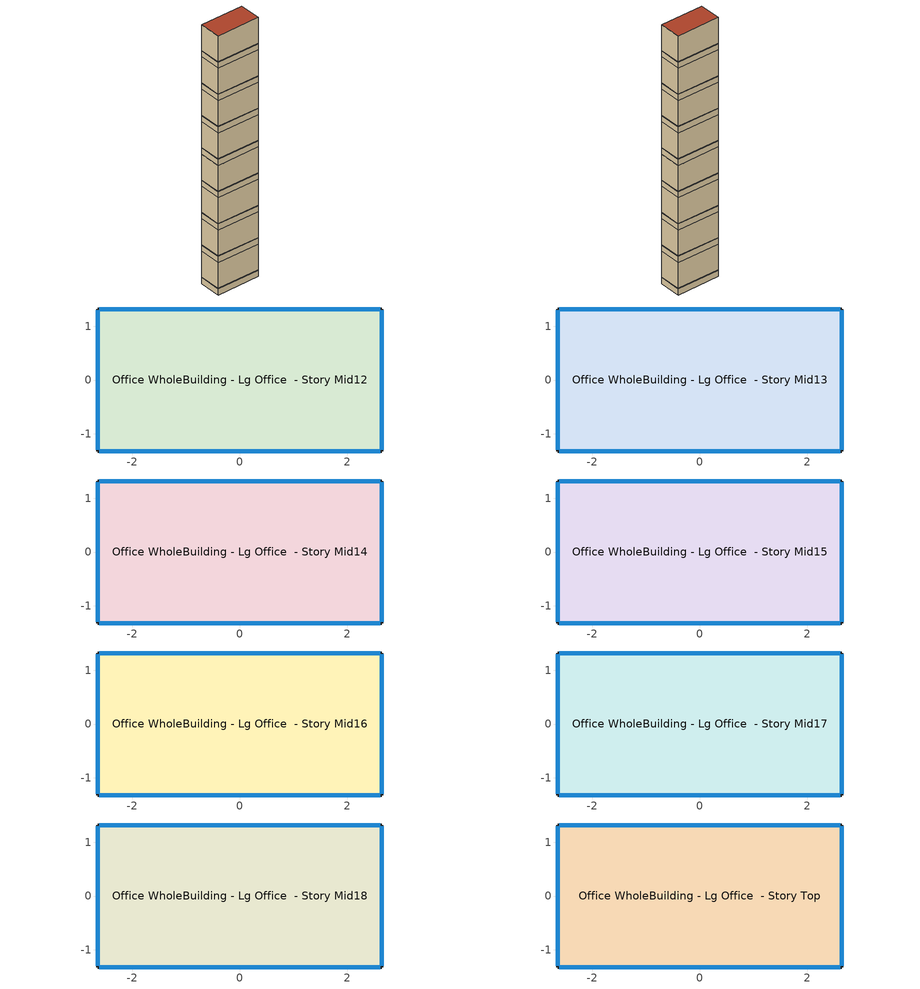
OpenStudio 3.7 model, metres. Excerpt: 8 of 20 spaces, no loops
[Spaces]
Office WholeBuilding - Lg Office  - Story Mid12
 floor adiabatic (Typical Interior Floor): -2.64,-1.32 -2.64,1.32 2.64,1.32 2.64,-1.32 z47.55
 wall outside: -2.64,1.32 -2.64,-1.32 2.64,-1.32 2.64,1.32 -2.64,1.32 z47.55:51.51
 window: -2.64,1.29 -2.64,-1.29 / 2.61,1.32 -2.61,1.32 / -2.61,-1.32 2.61,-1.32 / 2.64,-1.29 2.64,1.29 z48.31:48.35
 ceiling adiabatic (Typical Interior Ceiling): 2.64,-1.32 2.64,1.32 -2.64,1.32 -2.64,-1.32 z51.51
Office WholeBuilding - Lg Office  - Story Mid13
 floor adiabatic (Typical Interior Floor): -2.64,-1.32 -2.64,1.32 2.64,1.32 2.64,-1.32 z51.51
 wall outside: -2.64,1.32 -2.64,-1.32 2.64,-1.32 2.64,1.32 -2.64,1.32 z51.51:55.47
 window: 2.61,1.32 -2.61,1.32 / -2.64,1.29 -2.64,-1.29 / -2.61,-1.32 2.61,-1.32 / 2.64,-1.29 2.64,1.29 z52.27:52.31
 ceiling adiabatic (Typical Interior Ceiling): 2.64,-1.32 2.64,1.32 -2.64,1.32 -2.64,-1.32 z55.47
Office WholeBuilding - Lg Office  - Story Mid14
 floor adiabatic (Typical Interior Floor): -2.64,-1.32 -2.64,1.32 2.64,1.32 2.64,-1.32 z55.47
 wall outside: -2.64,1.32 -2.64,-1.32 2.64,-1.32 2.64,1.32 -2.64,1.32 z55.47:59.44
 window: -2.64,1.29 -2.64,-1.29 / 2.61,1.32 -2.61,1.32 / -2.61,-1.32 2.61,-1.32 / 2.64,-1.29 2.64,1.29 z56.24:56.28
 ceiling adiabatic (Typical Interior Ceiling): 2.64,-1.32 2.64,1.32 -2.64,1.32 -2.64,-1.32 z59.44
Office WholeBuilding - Lg Office  - Story Mid15
 floor adiabatic (Typical Interior Floor): -2.64,-1.32 -2.64,1.32 2.64,1.32 2.64,-1.32 z59.44
 wall outside: -2.64,1.32 -2.64,-1.32 2.64,-1.32 2.64,1.32 -2.64,1.32 z59.44:63.4
 window: -2.64,1.29 -2.64,-1.29 / 2.61,1.32 -2.61,1.32 / -2.61,-1.32 2.61,-1.32 / 2.64,-1.29 2.64,1.29 z60.2:60.24
 ceiling adiabatic (Typical Interior Ceiling): 2.64,-1.32 2.64,1.32 -2.64,1.32 -2.64,-1.32 z63.4
Office WholeBuilding - Lg Office  - Story Mid16
 floor adiabatic (Typical Interior Floor): -2.64,-1.32 -2.64,1.32 2.64,1.32 2.64,-1.32 z63.4
 wall outside: -2.64,1.32 -2.64,-1.32 2.64,-1.32 2.64,1.32 -2.64,1.32 z63.4:67.36
 window: -2.64,1.29 -2.64,-1.29 / 2.61,1.32 -2.61,1.32 / -2.61,-1.32 2.61,-1.32 / 2.64,-1.29 2.64,1.29 z64.16:64.2
 ceiling adiabatic (Typical Interior Ceiling): 2.64,-1.32 2.64,1.32 -2.64,1.32 -2.64,-1.32 z67.36
Office WholeBuilding - Lg Office  - Story Mid17
 floor adiabatic (Typical Interior Floor): -2.64,-1.32 -2.64,1.32 2.64,1.32 2.64,-1.32 z67.36
 wall outside: -2.64,1.32 -2.64,-1.32 2.64,-1.32 2.64,1.32 -2.64,1.32 z67.36:71.32
 window: -2.64,1.29 -2.64,-1.29 / 2.61,1.32 -2.61,1.32 / -2.61,-1.32 2.61,-1.32 / 2.64,-1.29 2.64,1.29 z68.12:68.16
 ceiling adiabatic (Typical Interior Ceiling): 2.64,-1.32 2.64,1.32 -2.64,1.32 -2.64,-1.32 z71.32
Office WholeBuilding - Lg Office  - Story Mid18
 floor adiabatic (Typical Interior Floor): -2.64,-1.32 -2.64,1.32 2.64,1.32 2.64,-1.32 z71.32
 wall outside: -2.64,1.32 -2.64,-1.32 2.64,-1.32 2.64,1.32 -2.64,1.32 z71.32:75.29
 window: -2.64,1.29 -2.64,-1.29 / 2.61,1.32 -2.61,1.32 / -2.61,-1.32 2.61,-1.32 / 2.64,-1.29 2.64,1.29 z72.09:72.13
 ceiling adiabatic (Typical Interior Ceiling): 2.64,-1.32 2.64,1.32 -2.64,1.32 -2.64,-1.32 z75.29
Office WholeBuilding - Lg Office  - Story Top
 floor adiabatic (Typical Interior Floor): -2.64,-1.32 -2.64,1.32 2.64,1.32 2.64,-1.32 z75.29
 wall outside: -2.64,1.32 -2.64,-1.32 2.64,-1.32 2.64,1.32 -2.64,1.32 z75.29:79.25
 window: -2.64,1.29 -2.64,-1.29 / 2.61,1.32 -2.61,1.32 / -2.61,-1.32 2.61,-1.32 / 2.64,-1.29 2.64,1.29 z76.05:76.09
 roof outside: 2.64,-1.32 2.64,1.32 -2.64,1.32 -2.64,-1.32 z79.25
[Site]
Oconee Co Rgnl_SC_USA: Latitude {deg}=34.67; Longitude {deg}=-82.89; Time Zone {hr}=-5; Elevation {m}=272; Terrain=City
[Site:WaterMainsTemperature]
Calculation Method=Correlation; Annual Average Outdoor Air Temperature {C}=16.3792; Maximum Difference In Monthly Average Outdoor Air Temperatures {deltaC}=21.23
[SizingPeriod:DesignDay] Barometric Pressure {Pa}=98100; Rain Indicator=No; Snow Indicator=No; Day of Month=21; Daylight Saving Time Indicator=No; Dry-Bulb Temperature Range Modifier Type=DefaultMultipliers
Name | Maximum Dry-Bulb Temperature {C} | Daily Dry-Bulb Temperature Range {deltaC} | Wind Speed {m/s} | Wind Direction {deg} | Month | Day Type | Humidity Condition Type | Wetbulb or DewPoint at Maximum Dry-Bulb {C} | Solar Model Indicator | ASHRAE Clear Sky Optical Depth for Beam Irradiance | ASHRAE Clear Sky Optical Depth for Diffuse Irradiance | Sky Clearness
Oconee Co Rgnl Ann Clg .4% Condns DB=>MWB 1 | 34.1 | 9.9 | 2.8 | 260 | 7 | SummerDesignDay | Wetbulb | 22.8 | ASHRAETau | 0.456 | 2.141
Oconee Co Rgnl Ann Clg .4% Condns WB=>MDB 1 | 31.3 | 9.9 | 2.8 | 260 | 7 | SummerDesignDay | Wetbulb | 25.2 | ASHRAETau | 0.456 | 2.141
Oconee Co Rgnl Ann Clg 1% Condns DB=>MWB 1 | 33 | 9.9 | 2.8 | 260 | 7 | SummerDesignDay | Wetbulb | 22.9 | ASHRAETau | 0.456 | 2.141
Oconee Co Rgnl Ann Clg 2% Condns DP=>MDB 1 | 26.5 | 9.9 | 2.8 | 260 | 7 | SummerDesignDay | Dewpoint | 22.5 | ASHRAETau | 0.456 | 2.141
Oconee Co Rgnl Ann Htg 99% Condns DB 1 | -2.4 | 0 | 2.5 | 270 | 1 | WinterDesignDay | Wetbulb | -2.4 | ASHRAEClearSky |  |  | 0
Oconee Co Rgnl Ann Htg 99.6% Condns DB 1 | -3.9 | 0 | 2.5 | 270 | 1 | WinterDesignDay | Wetbulb | -3.9 | ASHRAEClearSky |  |  | 0
Oconee Co Rgnl Ann Htg Wind 99% Condns WS=>MCDB 1 | 7.7 | 0 | 8.7 | 270 | 1 | WinterDesignDay | Wetbulb | 7.7 | ASHRAEClearSky |  |  | 0
Oconee Co Rgnl April .4% Condns DB=>MCWB 1 | 31.2 | 11.5 | 2.8 | 260 | 4 | SummerDesignDay | Wetbulb | 18.9 | ASHRAETau | 0.381 | 2.326
Oconee Co Rgnl April .4% Condns WB=>MCDB 1 | 28.5 | 11.5 | 2.8 | 260 | 4 | SummerDesignDay | Wetbulb | 20.6 | ASHRAETau | 0.381 | 2.326
Oconee Co Rgnl August .4% Condns DB=>MCWB 1 | 36.2 | 9.3 | 2.8 | 260 | 8 | SummerDesignDay | Wetbulb | 23.4 | ASHRAETau | 0.443 | 2.204
Oconee Co Rgnl August .4% Condns WB=>MCDB 1 | 31.9 | 9.3 | 2.8 | 260 | 8 | SummerDesignDay | Wetbulb | 25.8 | ASHRAETau | 0.443 | 2.204
Oconee Co Rgnl December .4% Condns DB=>MCWB 1 | 22.8 | 9.5 | 2.8 | 260 | 12 | SummerDesignDay | Wetbulb | 15.9 | ASHRAETau | 0.334 | 2.611
Oconee Co Rgnl December .4% Condns WB=>MCDB 1 | 21.2 | 9.5 | 2.8 | 260 | 12 | SummerDesignDay | Wetbulb | 17.6 | ASHRAETau | 0.334 | 2.611
Oconee Co Rgnl February .4% Condns DB=>MCWB 1 | 21.3 | 10 | 2.8 | 260 | 2 | SummerDesignDay | Wetbulb | 12.1 | ASHRAETau | 0.343 | 2.529
Oconee Co Rgnl February .4% Condns WB=>MCDB 1 | 18.3 | 10 | 2.8 | 260 | 2 | SummerDesignDay | Wetbulb | 16.3 | ASHRAETau | 0.343 | 2.529
Oconee Co Rgnl January .4% Condns DB=>MCWB 1 | 22 | 9.9 | 2.8 | 260 | 1 | SummerDesignDay | Wetbulb | 15.5 | ASHRAETau | 0.333 | 2.589
Oconee Co Rgnl January .4% Condns WB=>MCDB 1 | 19.4 | 9.9 | 2.8 | 260 | 1 | SummerDesignDay | Wetbulb | 17.2 | ASHRAETau | 0.333 | 2.589
Oconee Co Rgnl July .4% Condns DB=>MCWB 1 | 36.4 | 9.9 | 2.8 | 260 | 7 | SummerDesignDay | Wetbulb | 23.4 | ASHRAETau | 0.456 | 2.141
Oconee Co Rgnl July .4% Condns WB=>MCDB 1 | 33.3 | 9.9 | 2.8 | 260 | 7 | SummerDesignDay | Wetbulb | 25.8 | ASHRAETau | 0.456 | 2.141
Oconee Co Rgnl June .4% Condns DB=>MCWB 1 | 36.1 | 10.1 | 2.8 | 260 | 6 | SummerDesignDay | Wetbulb | 23.5 | ASHRAETau | 0.41 | 2.236
Oconee Co Rgnl June .4% Condns WB=>MCDB 1 | 31.8 | 10.1 | 2.8 | 260 | 6 | SummerDesignDay | Wetbulb | 25.2 | ASHRAETau | 0.41 | 2.236
Oconee Co Rgnl March .4% Condns DB=>MCWB 1 | 27.7 | 11.1 | 2.8 | 260 | 3 | SummerDesignDay | Wetbulb | 17.1 | ASHRAETau | 0.352 | 2.465
Oconee Co Rgnl March .4% Condns WB=>MCDB 1 | 23.9 | 11.1 | 2.8 | 260 | 3 | SummerDesignDay | Wetbulb | 18.1 | ASHRAETau | 0.352 | 2.465
Oconee Co Rgnl May .4% Condns DB=>MCWB 1 | 32.3 | 10.2 | 2.8 | 260 | 5 | SummerDesignDay | Wetbulb | 21.5 | ASHRAETau | 0.394 | 2.261
Oconee Co Rgnl May .4% Condns WB=>MCDB 1 | 28.6 | 10.2 | 2.8 | 260 | 5 | SummerDesignDay | Wetbulb | 23 | ASHRAETau | 0.394 | 2.261
Oconee Co Rgnl November .4% Condns DB=>MCWB 1 | 26.1 | 10.9 | 2.8 | 260 | 11 | SummerDesignDay | Wetbulb | 17.6 | ASHRAETau | 0.336 | 2.591
Oconee Co Rgnl November .4% Condns WB=>MCDB 1 | 22.4 | 10.9 | 2.8 | 260 | 11 | SummerDesignDay | Wetbulb | 21.2 | ASHRAETau | 0.336 | 2.591
Oconee Co Rgnl October .4% Condns DB=>MCWB 1 | 28.8 | 10.2 | 2.8 | 260 | 10 | SummerDesignDay | Wetbulb | 19.8 | ASHRAETau | 0.355 | 2.508
Oconee Co Rgnl October .4% Condns WB=>MCDB 1 | 26.1 | 10.2 | 2.8 | 260 | 10 | SummerDesignDay | Wetbulb | 22.5 | ASHRAETau | 0.355 | 2.508
Oconee Co Rgnl September .4% Condns DB=>MCWB 1 | 33.7 | 9.3 | 2.8 | 260 | 9 | SummerDesignDay | Wetbulb | 20.7 | ASHRAETau | 0.386 | 2.42
Oconee Co Rgnl September .4% Condns WB=>MCDB 1 | 28.4 | 9.3 | 2.8 | 260 | 9 | SummerDesignDay | Wetbulb | 24 | ASHRAETau | 0.386 | 2.42
[ClimateZones]
Climate Zone Institution Name 1=ASHRAE; Climate Zone Document Name 1=ANSI/ASHRAE Standard 169; Climate Zone Document Year 1=2006; Climate Zone Value 1=ASHRAE 169-2013-3A
[Building]
ComStock DOE Ref Pre-1980|LargeOffice: North Axis {deg}=90; Default Construction Set=ComStock DOE Ref Pre-1980 - Office - ASHRAE 169-2013-3A; Default Schedule Set=Building Default Schedule Set; Standards Building Type=Office
[Site:GroundTemperature:FCfactorMethod]
January Ground Temperature {C}=16; February Ground Temperature {C}=11.9; March Ground Temperature {C}=7.7; April Ground Temperature {C}=4; May Ground Temperature {C}=7.9; June Ground Temperature {C}=13.8; July Ground Temperature {C}=17.2; August Ground Temperature {C}=20.8; September Ground Temperature {C}=24.8; October Ground Temperature {C}=26.1; November Ground Temperature {C}=26.5; December Ground Temperature {C}=22.5
[DefaultConstructionSet]
ComStock DOE Ref Pre-1980 - Office - ASHRAE 169-2013-3A: Default Exterior Surface Constructions=Default Surface Constructions 1; Default Interior Surface Constructions=Default Surface Constructions 2; Default Ground Contact Surface Constructions=Default Surface Constructions 3; Default Exterior SubSurface Constructions=Default Sub Surface Constructions 1; Default Interior SubSurface Constructions=Default Sub Surface Constructions 2; Interior Partition Construction=Typical Interior Partition
[DefaultSurfaceConstructions]
Name | Floor Construction | Wall Construction | Roof Ceiling Construction
Default Surface Constructions 1 | Typical Insulated Exterior Mass Floor | Typical Insulated Steel Framed Exterior Wall R-4.44 | Typical IEAD Roof R-10.0
Default Surface Constructions 2 | Typical Interior Floor | Typical Interior Wall | Typical Interior Ceiling
Default Surface Constructions 3 | Typical Insulated Carpeted 6in Slab Floor | Typical Insulated Basement Mass Wall
[Construction]
Typical Insulated Exterior Mass Floor: 4 in. Normalweight Concrete Floor, Typical Carpet Pad
Typical IEAD Roof R-10.0: Roof Membrane, Typical Insulation R-8.88, Metal Roof Surface
Typical Interior Floor: 100mm Normalweight concrete floor, CP02 CARPET PAD
Typical Interior Wall: G01 13mm gypsum board, G01 13mm gypsum board
Typical Interior Ceiling: CP02 CARPET PAD, 100mm Normalweight concrete floor
Typical Insulated Carpeted 6in Slab Floor: 6 in. Normalweight Concrete Floor, Typical Carpet Pad
Typical Insulated Basement Mass Wall: 8 in. Concrete Block Basement Wall
U 1.22 SHGC 0.54 Simple Glazing Window U-1.22 SHGC 0.54: U 1.22 SHGC 0.54 Simple Glazing U-1.22 SHGC 0.54
U 1.22 SHGC 0.54 Simple Glazing Window U-1.22 SHGC 0.54 1: U 1.22 SHGC 0.54 Simple Glazing U-1.22 SHGC 0.54 1
Typical Insulated Metal Door: F08 Metal surface, Typical Insulation R-2.27
U 0.88 SHGC 0.16 Sgl Ref-A-L Clr 6mm: REF A CLEAR LO 6MM
Typical Overhead Door: Typical Insulation R-2.27
Typical Interior Window: Clear 3mm
Typical Interior Door; Typical Interior Partition: G05 25mm wood
Typical Insulated Steel Framed Exterior Wall R-4.44: 25mm Stucco, 5/8 in. Gypsum Board, Typical Insulation R-2.27, 5/8 in. Gypsum Board
InteriorFurnishings 1: Std Wood 6inch 1
[Material] Thermal Absorptance=0.9
Name | Roughness | Thickness {m} | Conductivity {W/m-K} | Density {kg/m3} | Specific Heat {J/kg-K} | Solar Absorptance | Visible Absorptance
4 in. Normalweight Concrete Floor | MediumRough | 0.1016 | 2.31 | 2322 | 832 | 0.7 | 0.7
Roof Membrane | VeryRough | 0.0095 | 0.16 | 1121.29 | 1460 | 0.7 | 0.7
Metal Roof Surface; F08 Metal surface | Smooth | 0.0008 | 45.28 | 7824 | 500 | 0.7 | 0.7
100mm Normalweight concrete floor | MediumRough | 0.1016 | 2.31045 | 2322 | 832.557 | 0.7 | 0.7
G01 13mm gypsum board | Smooth | 0.0127 | 0.160031 | 800.001 | 1090.73 | 0.7 | 0.5
6 in. Normalweight Concrete Floor | MediumRough | 0.1524 | 2.31 | 2322 | 832 | 0.7 | 0.7
8 in. Concrete Block Basement Wall | MediumRough | 0.2032 | 1.326 | 1842 | 912 | 0.7 | 0.7
G05 25mm wood | MediumSmooth | 0.0254 | 0.15 | 608 | 1630 | 0.5 | 0.5
25mm Stucco | Smooth | 0.0254 | 0.72 | 1856 | 840 | 0.7 | 0.7
5/8 in. Gypsum Board | MediumSmooth | 0.0159 | 0.16 | 800 | 1090 | 0.7 | 0.7
Std Wood 6inch 1 | MediumSmooth | 0.15 | 0.12 | 540 | 1210 | 0.7 | 0.7
[Material:NoMass] Roughness=Smooth; Thermal Absorptance=0.9; Solar Absorptance=0.7
Name | Thermal Resistance {m2-K/W} | Visible Absorptance
Typical Carpet Pad; CP02 CARPET PAD | 0.21648 | 0.8
Typical Insulation R-8.88 | 1.56434 | 0.7
Typical Insulation R-2.27 | 0.39899 | 0.7
[DefaultSubSurfaceConstructions]
Name | Fixed Window Construction | Operable Window Construction | Door Construction | Glass Door Construction | Overhead Door Construction | Tubular Daylight Dome Construction | Tubular Daylight Diffuser Construction
Default Sub Surface Constructions 1 | U 1.22 SHGC 0.54 Simple Glazing Window U-1.22 SHGC 0.54 | U 1.22 SHGC 0.54 Simple Glazing Window U-1.22 SHGC 0.54 1 | Typical Insulated Metal Door | U 0.88 SHGC 0.16 Sgl Ref-A-L Clr 6mm | Typical Overhead Door | Typical Interior Window | Typical Interior Window
Default Sub Surface Constructions 2 | Typical Interior Window | Typical Interior Window | Typical Interior Door
[WindowMaterial:SimpleGlazingSystem] U-Factor {W/m2-K}=6.92748; Solar Heat Gain Coefficient=0.54; Visible Transmittance=0.38
U 1.22 SHGC 0.54 Simple Glazing U-1.22 SHGC 0.54; U 1.22 SHGC 0.54 Simple Glazing U-1.22 SHGC 0.54 1
[WindowMaterial:Glazing] Optical Data Type=SpectralAverage; Infrared Transmittance at Normal Incidence=0; Front Side Infrared Hemispherical Emissivity=0.84; Conductivity {W/m-K}=0.9; Dirt Correction Factor for Solar and Visible Transmittance=1; Solar Diffusing=No
Name | Thickness {m} | Solar Transmittance at Normal Incidence | Front Side Solar Reflectance at Normal Incidence | Back Side Solar Reflectance at Normal Incidence | Visible Transmittance at Normal Incidence | Front Side Visible Reflectance at Normal Incidence | Back Side Visible Reflectance at Normal Incidence | Back Side Infrared Hemispherical Emissivity
REF A CLEAR LO 6MM | 0.006 | 0.066 | 0.341 | 0.493 | 0.08 | 0.41 | 0.37 | 0.4
Clear 3mm | 0.003 | 0.837 | 0.075 | 0.075 | 0.898 | 0.081 | 0.081 | 0.84
[SpaceType]
Office WholeBuilding - Lg Office - ComStock DOE Ref Pre-1980: Default Schedule Set=Office WholeBuilding - Lg Office Schedule Set; Design Specification Outdoor Air Object=Office WholeBuilding - Lg Office Ventilation; Standards Building Type=Office; Standards Space Type=WholeBuilding - Lg Office
[BuildingStory] Nominal Floor to Floor Height {m}=3.9624
Name | Nominal Z Coordinate {m}
Story Mid12 | 47.5488
Story Mid13 | 51.5112
Story Mid14 | 55.4736
Story Mid15 | 59.436
Story Mid16 | 63.3984
Story Mid17 | 67.3608
Story Mid18 | 71.3232
Story Top | 75.2856
[Space] Space Type=Office WholeBuilding - Lg Office - ComStock DOE Ref Pre-1980
Name | Building Story | Thermal Zone
Office WholeBuilding - Lg Office  - Story Mid12 | Story Mid12 | Zone Office WholeBuilding - Lg Office  - Story Mid12
Office WholeBuilding - Lg Office  - Story Mid13 | Story Mid13 | Zone Office WholeBuilding - Lg Office  - Story Mid13
Office WholeBuilding - Lg Office  - Story Mid14 | Story Mid14 | Zone Office WholeBuilding - Lg Office  - Story Mid14
Office WholeBuilding - Lg Office  - Story Mid15 | Story Mid15 | Zone Office WholeBuilding - Lg Office  - Story Mid15
Office WholeBuilding - Lg Office  - Story Mid16 | Story Mid16 | Zone Office WholeBuilding - Lg Office  - Story Mid16
Office WholeBuilding - Lg Office  - Story Mid17 | Story Mid17 | Zone Office WholeBuilding - Lg Office  - Story Mid17
Office WholeBuilding - Lg Office  - Story Mid18 | Story Mid18 | Zone Office WholeBuilding - Lg Office  - Story Mid18
Office WholeBuilding - Lg Office  - Story Top | Story Top | Zone Office WholeBuilding - Lg Office  - Story Top
[ThermalZone] Multiplier=1; Use Ideal Air Loads=No
Name | Thermostat
Zone Office WholeBuilding - Lg Office  - Story Mid12 | Office WholeBuilding - Lg Office - ComStock DOE Ref Pre-1980 Thermostat 4
Zone Office WholeBuilding - Lg Office  - Story Mid13 | Office WholeBuilding - Lg Office - ComStock DOE Ref Pre-1980 Thermostat 5
Zone Office WholeBuilding - Lg Office  - Story Mid14 | Office WholeBuilding - Lg Office - ComStock DOE Ref Pre-1980 Thermostat 6
Zone Office WholeBuilding - Lg Office  - Story Mid15 | Office WholeBuilding - Lg Office - ComStock DOE Ref Pre-1980 Thermostat 7
Zone Office WholeBuilding - Lg Office  - Story Mid16 | Office WholeBuilding - Lg Office - ComStock DOE Ref Pre-1980 Thermostat 8
Zone Office WholeBuilding - Lg Office  - Story Mid17 | Office WholeBuilding - Lg Office - ComStock DOE Ref Pre-1980 Thermostat 9
Zone Office WholeBuilding - Lg Office  - Story Mid18 | Office WholeBuilding - Lg Office - ComStock DOE Ref Pre-1980 Thermostat 10
Zone Office WholeBuilding - Lg Office  - Story Top | Office WholeBuilding - Lg Office - ComStock DOE Ref Pre-1980 Thermostat 19
[People:Definition]
Office WholeBuilding - Lg Office People Definition: Number of People Calculation Method=People/Area; People per Space Floor Area {person/m2}=0.0538196; Fraction Radiant=0.3
[People]
Office WholeBuilding - Lg Office People: People Definition=Office WholeBuilding - Lg Office People Definition; Space or SpaceType=Office WholeBuilding - Lg Office - ComStock DOE Ref Pre-1980; Work Efficiency Schedule=Work Efficiency Schedule; Clothing Insulation Schedule=Clothing Schedule; Air Velocity Schedule=Air Velocity Schedule; Multiplier=1
[Lights:Definition]
Office WholeBuilding - Lg Office Lights Definition: Design Level Calculation Method=Watts/Area; Watts per Space Floor Area {W/m2}=16.9532; Fraction Radiant=0.655386; Fraction Visible=0.2; Return Air Fraction=0
[Lights]
Office WholeBuilding - Lg Office Lights: Lights Definition=Office WholeBuilding - Lg Office Lights Definition; Space or SpaceType=Office WholeBuilding - Lg Office - ComStock DOE Ref Pre-1980; Fraction Replaceable=1
[ElectricEquipment:Definition]
Office WholeBuilding - Lg Office Elec Equip Definition: Design Level Calculation Method=Watts/Area; Watts per Space Floor Area {W/m2}=10.7639; Fraction Latent=0; Fraction Radiant=0.5; Fraction Lost=0
[ElectricEquipment]
Office WholeBuilding - Lg Office Elec Equip: Electric Equipment Definition=Office WholeBuilding - Lg Office Elec Equip Definition; Space or SpaceType=Office WholeBuilding - Lg Office - ComStock DOE Ref Pre-1980
[DesignSpecification:OutdoorAir]
Office WholeBuilding - Lg Office Ventilation: Outdoor Air Method=Sum; Outdoor Air Flow per Person {m3/s-person}=0.00943895
[DefaultScheduleSet]
Name | Number of People Schedule | People Activity Level Schedule | Lighting Schedule | Electric Equipment Schedule | Infiltration Schedule | Hours of Operation Schedule
Office WholeBuilding - Lg Office Schedule Set | Large Office Bldg Occ | Large Office Activity | Office BLDG_LIGHT_EndUseData | Office BLDG_EQUIP_EndUseData | Large Office Infil Quarter On
Building Default Schedule Set |  |  |  |  |  | Building Hours of Operation NonResidential
[SpaceInfiltration:DesignFlowRate] Schedule=Always On Discrete; Design Flow Rate Calculation Method=Flow/ExteriorArea; Constant Term Coefficient=0; Temperature Term Coefficient=0; Velocity Term Coefficient=0.224; Velocity Squared Term Coefficient=0
Name | Space or SpaceType | Flow per Exterior Surface Area {m3/s-m2}
Office WholeBuilding - Lg Office  - Story Mid12 Infiltration | Office WholeBuilding - Lg Office  - Story Mid12 | 0.00102523
Office WholeBuilding - Lg Office  - Story Mid13 Infiltration | Office WholeBuilding - Lg Office  - Story Mid13 | 0.00102523
Office WholeBuilding - Lg Office  - Story Mid14 Infiltration | Office WholeBuilding - Lg Office  - Story Mid14 | 0.00102523
Office WholeBuilding - Lg Office  - Story Mid15 Infiltration | Office WholeBuilding - Lg Office  - Story Mid15 | 0.00102523
Office WholeBuilding - Lg Office  - Story Mid16 Infiltration | Office WholeBuilding - Lg Office  - Story Mid16 | 0.00102523
Office WholeBuilding - Lg Office  - Story Mid17 Infiltration | Office WholeBuilding - Lg Office  - Story Mid17 | 0.00102523
Office WholeBuilding - Lg Office  - Story Mid18 Infiltration | Office WholeBuilding - Lg Office  - Story Mid18 | 0.00102523
Office WholeBuilding - Lg Office  - Story Top Infiltration | Office WholeBuilding - Lg Office  - Story Top | 0.000838939
[Exterior:Lights:Definition]
Name | Design Level {W}
Parking Areas and Drives Def (W/ft^2) | 0.0497494
Building Facades Def (W/ft^2) | 0.25
Main Entries Def (W/ft) | 30
Other Doors Def (W/ft) | 25
[Exterior:Lights] Schedule=Always On Discrete; Control Option=AstronomicalClock
Name | Exterior Lights Definition | Multiplier
Parking Areas and Drives | Parking Areas and Drives Def (W/ft^2) | 4860
Building Facades | Building Facades Def (W/ft^2) | 675.5
Main Entries | Main Entries Def (W/ft) | 8
Other Doors | Other Doors Def (W/ft) | 0.12
[ThermostatSetpoint:DualSetpoint] Heating Setpoint Temperature Schedule=Large Office HtgSetp; Cooling Setpoint Temperature Schedule=Large Office ClgSetp
Office WholeBuilding - Lg Office - ComStock DOE Ref Pre-1980 Thermostat 4; Office WholeBuilding - Lg Office - ComStock DOE Ref Pre-1980 Thermostat 5; Office WholeBuilding - Lg Office - ComStock DOE Ref Pre-1980 Thermostat 6; Office WholeBuilding - Lg Office - ComStock DOE Ref Pre-1980 Thermostat 7; Office WholeBuilding - Lg Office - ComStock DOE Ref Pre-1980 Thermostat 8; Office WholeBuilding - Lg Office - ComStock DOE Ref Pre-1980 Thermostat 9; Office WholeBuilding - Lg Office - ComStock DOE Ref Pre-1980 Thermostat 10; Office WholeBuilding - Lg Office - ComStock DOE Ref Pre-1980 Thermostat 19
[AvailabilityManager:NightCycle] Applicability Schedule=Always On Discrete; Control Type=CycleOnAny; Thermostat Tolerance {deltaC}=1; Cycling Run Time {s}=1800
Availability Manager Night Cycle 1; Availability Manager Night Cycle 2; Availability Manager Night Cycle 3; Availability Manager Night Cycle 4; Availability Manager Night Cycle 5; Availability Manager Night Cycle 6; Availability Manager Night Cycle 7; Availability Manager Night Cycle 8; Availability Manager Night Cycle 9; Availability Manager Night Cycle 10; Availability Manager Night Cycle 11; Availability Manager Night Cycle 12; Availability Manager Night Cycle 13; Availability Manager Night Cycle 14; Availability Manager Night Cycle 15; Availability Manager Night Cycle 16; Availability Manager Night Cycle 17; Availability Manager Night Cycle 18; Availability Manager Night Cycle 19; Availability Manager Night Cycle 20
[InternalMass:Definition]
Internal Mass Definition 2: Construction=InteriorFurnishings 1; Design Level Calculation Method=SurfaceArea/Area; Surface Area per Space Floor Area=2
[InternalMass] Internal Mass Definition=Internal Mass Definition 2; Multiplier=1
Name | Space or SpaceType
Office WholeBuilding - Lg Office  - Story Mid17 Mass | Office WholeBuilding - Lg Office  - Story Mid17
Office WholeBuilding - Lg Office  - Story Mid16 Mass | Office WholeBuilding - Lg Office  - Story Mid16
Office WholeBuilding - Lg Office  - Story Mid15 Mass | Office WholeBuilding - Lg Office  - Story Mid15
Office WholeBuilding - Lg Office  - Story Mid14 Mass | Office WholeBuilding - Lg Office  - Story Mid14
Office WholeBuilding - Lg Office  - Story Mid13 Mass | Office WholeBuilding - Lg Office  - Story Mid13
Office WholeBuilding - Lg Office  - Story Mid18 Mass | Office WholeBuilding - Lg Office  - Story Mid18
Office WholeBuilding - Lg Office  - Story Mid12 Mass | Office WholeBuilding - Lg Office  - Story Mid12
Office WholeBuilding - Lg Office  - Story Top Mass | Office WholeBuilding - Lg Office  - Story Top
[Schedule:Ruleset]
Name | Default Day Schedule | Summer Design Day Schedule | Winter Design Day Schedule
Clothing Schedule | Clothing Schedule Default Winter Clothes
Air Velocity Schedule | Air Velocity Schedule Default
Work Efficiency Schedule | Work Efficiency Schedule Default
Large Office Bldg Occ | Large Office Bldg Occ Default | Large Office Bldg Occ Summer Design Day | Large Office Bldg Occ Winter Design Day
Large Office Activity | Large Office Activity Default | Large Office Activity Summer Design Day | Large Office Activity Winter Design Day
Office BLDG_LIGHT_EndUseData | Office BLDG_LIGHT_EndUseData Default | Office BLDG_LIGHT_EndUseData Summer Design Day | Office BLDG_LIGHT_EndUseData Winter Design Day
Office BLDG_EQUIP_EndUseData | Office BLDG_EQUIP_EndUseData Default | Office BLDG_EQUIP_EndUseData Summer Design Day | Office BLDG_EQUIP_EndUseData Winter Design Day
Large Office Infil Quarter On | Large Office Infil Quarter On Default | Large Office Infil Quarter On Summer Design Day | Large Office Infil Quarter On Winter Design Day
Large Office HtgSetp | Large Office HtgSetp Default | Large Office HtgSetp Summer Design Day | Large Office HtgSetp Winter Design Day
Large Office ClgSetp | Large Office ClgSetp Default | Large Office ClgSetp Summer Design Day | Large Office ClgSetp Winter Design Day
Building Hours of Operation NonResidential | Building Hours of Operation NonResidential Default | Building Hours of Operation NonResidential Summer Design Day | Building Hours of Operation NonResidential Winter Design Day
[Schedule:Day]
Clothing Schedule Default Winter Clothes; Office BLDG_LIGHT_EndUseData Summer Design Day; Office BLDG_EQUIP_EndUseData Summer Design Day; Large Office Infil Quarter On Sun Day; Building Hours of Operation NonResidential Winter Design Day; Building Hours of Operation NonResidential Summer Design Day: 24, 0, 1
Clothing Schedule Summer Clothes: 24, 0, 0.5
Air Velocity Schedule Default: 24, 0, 0.2
Work Efficiency Schedule Default; Large Office Bldg Occ Winter Design Day; Office BLDG_LIGHT_EndUseData Winter Design Day; Office BLDG_EQUIP_EndUseData Winter Design Day: 24, 0, 0
Large Office Bldg Occ Default: Yes, 0, 15, 0.01875, 0, 30, 0.0125, 0, 45, 0.00625, 1, 0, 0, 1, 15, 0, 1, 30, 0.025, 1, 45, 0.05, 2, 0, 0.075, 2, 15, 0.1, 2, 30, 0.125, 2, 45, 0.15, 3, 0, 0.175, 3, 15, 0.2, 3, 30, 0.3875, 3, 45, 0.575, 4, 0, 0.7625, 4, 15, 0.95, 9, 22, 0.95, 9, 37, 0.8375, 9, 52, 0.725, 10, 7, 0.6125, 10, 22, 0.5, 10, 37, 0.6125, 10, 52, 0.725, 11, 7, 0.8375, 11, 22, 0.95, 14, 22, 0.95, 14, 37, 0.93, 14, 52, 0.91, 15, 7, 0.89, 15, 22, 0.87, 15, 37, 0.85, 15, 52, 0.83, 16, 7, 0.81, 16, 22, 0.79, 16, 37, 0.77, 16, 52, 0.75, 17, 7, 0.73, 17, 22, 0.71, 17, 30, 0.7, 17, 45, 0.625, 18, 0, 0.55, 18, 15, 0.475, 18, 30, 0.4, 19, 0, 0.4, 19, 15, 0.3625, 19, 30, 0.325, 19, 45, 0.2875, 20, 0, 0.25, 20, 15, 0.2125, 20, 30, 0.175, 20, 45, 0.1375, 21, 0, 0.1, 21, 15, 0.09375, 21, 30, 0.0875, 21, 45, 0.08125, 22, 0, 0.075, 22, 15, 0.06875, 22, 30, 0.0625, 22, 45, 0.05625, 23, 0, 0.05, 23, 15, 0.04375, 23, 30, 0.0375, 23, 45, 0.03125, 24, 0, 0.025
Large Office Bldg Occ Sat Day: Yes, 5, 30, 0, 5, 45, 0.0125, 6, 0, 0.025, 6, 15, 0.0375, 6, 30, 0.05, 6, 45, 0.0625, 7, 0, 0.075, 7, 15, 0.0875, 7, 30, 0.1, 7, 45, 0.15, 8, 0, 0.2, 8, 15, 0.25, 8, 30, 0.3, 8, 45, 0.35, 9, 0, 0.4, 9, 15, 0.45, 9, 30, 0.5, 13, 37, 0.5, 13, 52, 0.472414, 14, 7, 0.444828, 14, 22, 0.417241, 14, 37, 0.389655, 14, 52, 0.362069, 15, 7, 0.334483, 15, 22, 0.306897, 15, 37, 0.27931, 15, 52, 0.251724, 16, 7, 0.224138, 16, 22, 0.196552, 16, 37, 0.168966, 16, 52, 0.141379, 17, 7, 0.113793, 17, 15, 0.1, 17, 30, 0.0916667, 17, 45, 0.0833333, 18, 0, 0.075, 18, 15, 0.0666667, 18, 30, 0.0583333, 18, 45, 0.05, 19, 0, 0.0416667, 19, 15, 0.0333333, 19, 30, 0.025, 19, 45, 0.0166667, 20, 0, 0.00833333, 20, 15, 0, 24, 0, 0
Large Office Bldg Occ Summer Design Day: 6, 0, 0, 22, 0, 1, 24, 0, 0.05
Large Office Bldg Occ WntrDsn|Sun Day: Yes, 8, 30, 0, 24, 0, 0
Large Office Activity Default; autogen Large Office Activity 0_day_sch; autogen Large Office Activity 1_day_sch: Yes, 24, 0, 120
Large Office Activity Winter Design Day; Large Office Activity Summer Design Day: 24, 0, 120
Office BLDG_LIGHT_EndUseData Default: Yes, 0, 15, 0.039273, 0, 30, 0.228556, 0, 45, 0.249458, 1, 0, 0.27036, 1, 15, 0.291262, 1, 30, 0.312164, 1, 45, 0.333066, 2, 0, 0.353968, 2, 15, 0.37487, 2, 30, 0.395772, 2, 45, 0.416674, 3, 0, 0.437576, 3, 15, 0.458478, 3, 30, 0.47938, 3, 45, 0.500282, 4, 0, 0.521184, 4, 15, 0.542086, 4, 30, 0.599833, 4, 45, 0.657579, 5, 0, 0.715326, 5, 15, 0.773073, 5, 30, 0.790609, 5, 45, 0.808144, 6, 0, 0.82568, 6, 15, 0.843215, 6, 30, 0.843758, 6, 45, 0.844301, 7, 0, 0.844843, 7, 15, 0.845386, 7, 30, 0.845929, 7, 45, 0.846472, 8, 0, 0.847015, 8, 15, 0.847557, 8, 30, 0.8481, 8, 45, 0.848643, 9, 0, 0.849186, 9, 15, 0.849729, 9, 22, 0.85, 9, 37, 0.841985, 9, 52, 0.83397, 10, 7, 0.825954, 10, 22, 0.817939, 10, 37, 0.805464, 10, 52, 0.792989, 11, 7, 0.780514, 11, 22, 0.768039, 11, 37, 0.774076, 11, 52, 0.780114, 12, 7, 0.786151, 12, 22, 0.792188, 12, 37, 0.785442, 12, 52, 0.778695, 13, 7, 0.771949, 13, 22, 0.765202, 13, 37, 0.735588, 13, 52, 0.705974, 14, 7, 0.67636, 14, 22, 0.646746, 14, 37, 0.618997, 14, 52, 0.591248, 15, 7, 0.563499, 15, 22, 0.53575, 15, 37, 0.508001, 15, 52, 0.480252, 16, 7, 0.452503, 16, 22, 0.424754, 16, 37, 0.397005, 16, 52, 0.369256, 17, 7, 0.341507, 17, 22, 0.313758, 17, 30, 0.299884, 17, 45, 0.258758, 18, 0, 0.217632, 18, 15, 0.176505, 18, 30, 0.135379, 18, 45, 0.124392, 19, 0, 0.113405, 19, 15, 0.102417, 19, 30, 0.09143, 19, 45, 0.090147, 20, 0, 0.088864, 20, 15, 0.087581, 20, 30, 0.086298, 20, 45, 0.0865627, 21, 0, 0.0868275, 21, 15, 0.0870922, 21, 30, 0.087357, 21, 45, 0.0872172, 22, 0, 0.0870775, 22, 15, 0.0869377, 22, 30, 0.086798, 22, 45, 0.0785857, 23, 0, 0.0703735, 23, 15, 0.0621613, 23, 30, 0.053949, 23, 45, 0.0527953, 24, 0, 0.0516415
Office BLDG_LIGHT_EndUseData Sat Day: Yes, 0, 15, 0.0512844, 0, 30, 0.0488784, 0, 45, 0.0464723, 1, 0, 0.0440663, 1, 15, 0.0441596, 1, 30, 0.044253, 1, 45, 0.0443463, 2, 0, 0.0444397, 2, 15, 0.0435931, 2, 30, 0.0427465, 2, 45, 0.0419, 3, 0, 0.0410534, 3, 15, 0.0417132, 3, 30, 0.0423731, 3, 45, 0.043033, 4, 0, 0.0436928, 4, 15, 0.0432047, 4, 30, 0.0427165, 4, 45, 0.0422284, 5, 0, 0.0417403, 5, 15, 0.041895, 5, 30, 0.0420497, 5, 45, 0.0422044, 6, 0, 0.0423591, 6, 15, 0.0444327, 6, 30, 0.0465064, 6, 45, 0.04858, 7, 0, 0.0506537, 7, 15, 0.0493402, 7, 30, 0.0480268, 7, 45, 0.0467134, 8, 0, 0.0454, 8, 15, 0.0472158, 8, 30, 0.0490316, 8, 45, 0.0508474, 9, 0, 0.0526632, 9, 15, 0.0565485, 9, 30, 0.0604339, 9, 45, 0.0643192, 10, 0, 0.0682046, 10, 15, 0.0715129, 10, 30, 0.0748211, 10, 45, 0.0781294, 11, 0, 0.0814377, 11, 15, 0.084746, 11, 30, 0.0880543, 11, 37, 0.0897084, 13, 37, 0.0897084, 13, 52, 0.0889042, 14, 7, 0.0880999, 14, 22, 0.0872956, 14, 37, 0.0864913, 14, 52, 0.085687, 15, 7, 0.0848827, 15, 15, 0.0844805, 15, 30, 0.0809774, 15, 45, 0.0774742, 16, 0, 0.0739711, 16, 15, 0.0704679, 16, 30, 0.0698585, 16, 45, 0.0692492, 17, 0, 0.0686398, 17, 15, 0.0680305, 17, 30, 0.0679978, 17, 45, 0.0679652, 18, 0, 0.0679325, 18, 15, 0.0678999, 18, 30, 0.0668677, 18, 45, 0.0658355, 19, 0, 0.0648033, 19, 15, 0.063771, 19, 30, 0.063998, 19, 45, 0.064225, 20, 0, 0.064452, 20, 15, 0.064679, 20, 30, 0.0644732, 20, 45, 0.0642674, 21, 0, 0.0640616, 21, 15, 0.0638558, 21, 30, 0.0638332, 21, 45, 0.0638105, 22, 0, 0.0637879, 22, 15, 0.0637652, 22, 30, 0.0637686, 22, 45, 0.063772, 23, 0, 0.0637753, 23, 15, 0.0637787, 23, 30, 0.0640188, 23, 45, 0.0642588, 24, 0, 0.0644989
Office BLDG_LIGHT_EndUseData Sun Day: Yes, 0, 15, 0.0619439, 0, 30, 0.0625364, 0, 45, 0.0631289, 1, 0, 0.0637214, 1, 15, 0.0609629, 1, 30, 0.0582044, 1, 45, 0.0554458, 2, 0, 0.0526873, 2, 15, 0.053833, 2, 30, 0.0549787, 2, 45, 0.0561244, 3, 0, 0.0572701, 3, 15, 0.0587898, 3, 30, 0.0603094, 3, 45, 0.0618291, 4, 0, 0.0633487, 4, 15, 0.0634362, 4, 30, 0.0635237, 4, 45, 0.0636112, 5, 0, 0.0636987, 5, 15, 0.0637342, 5, 30, 0.0637697, 5, 45, 0.0638052, 6, 0, 0.0638407, 6, 15, 0.0638426, 6, 30, 0.0638445, 6, 45, 0.0638464, 7, 0, 0.0638483, 7, 15, 0.0590495, 7, 30, 0.0542507, 7, 45, 0.0494519, 8, 0, 0.0446531, 8, 15, 0.0446931, 8, 30, 0.0447331, 8, 45, 0.0447731, 9, 0, 0.0448131, 9, 15, 0.0444464, 9, 30, 0.0440796, 9, 45, 0.0437128, 10, 0, 0.043346, 10, 15, 0.0432954, 10, 30, 0.0433247, 10, 45, 0.0433541, 11, 0, 0.0433834, 11, 15, 0.0434127, 11, 30, 0.0434421, 11, 45, 0.0434714, 12, 0, 0.0435008, 12, 15, 0.0435301, 12, 30, 0.0435594, 12, 45, 0.0435888, 13, 0, 0.0436181, 13, 15, 0.0436475, 13, 30, 0.0436768, 13, 45, 0.0437062, 14, 0, 0.0437355, 14, 15, 0.0437648, 14, 30, 0.0437942, 14, 45, 0.0438235, 15, 0, 0.0438529, 15, 15, 0.0441263, 15, 30, 0.0443997, 15, 45, 0.0446731, 16, 0, 0.0449465, 16, 15, 0.0442797, 16, 30, 0.0436128, 16, 45, 0.0429459, 17, 0, 0.0422791, 17, 15, 0.0424591, 17, 30, 0.0426392, 17, 45, 0.0428192, 18, 0, 0.0429993, 18, 15, 0.0436861, 18, 30, 0.044373, 18, 45, 0.0450599, 19, 0, 0.0457468, 19, 15, 0.0503166, 19, 30, 0.0548864, 19, 45, 0.0594563, 20, 0, 0.0640261, 20, 15, 0.0638376, 20, 30, 0.063649, 20, 45, 0.0634604, 21, 0, 0.0632719, 21, 15, 0.0632755, 21, 30, 0.063279, 21, 45, 0.0632826, 22, 0, 0.0632862, 22, 15, 0.0634493, 22, 30, 0.0636125, 22, 45, 0.0637756, 23, 0, 0.0639388, 23, 15, 0.0632919, 23, 30, 0.062645, 23, 45, 0.0619982, 24, 0, 0.0613513
Office BLDG_EQUIP_EndUseData Default: Yes, 0, 15, 0.547, 0, 30, 0.608259, 0, 45, 0.613388, 1, 0, 0.618518, 1, 15, 0.623647, 1, 30, 0.628776, 1, 45, 0.633906, 2, 0, 0.639035, 2, 15, 0.644165, 2, 30, 0.649294, 2, 45, 0.654424, 3, 0, 0.659553, 3, 15, 0.664682, 3, 30, 0.669812, 3, 45, 0.674941, 4, 0, 0.680071, 4, 15, 0.6852, 4, 30, 0.7091, 4, 45, 0.733, 5, 0, 0.7569, 5, 15, 0.7808, 5, 30, 0.80195, 5, 45, 0.8231, 6, 0, 0.84425, 6, 15, 0.8654, 6, 30, 0.867104, 6, 45, 0.868808, 7, 0, 0.870512, 7, 15, 0.872216, 7, 30, 0.87392, 7, 45, 0.875624, 8, 0, 0.877328, 8, 15, 0.879032, 8, 30, 0.880736, 8, 45, 0.88244, 9, 0, 0.884144, 9, 15, 0.885848, 9, 22, 0.8867, 9, 37, 0.8855, 9, 52, 0.8843, 10, 7, 0.8831, 10, 22, 0.8819, 10, 37, 0.8666, 10, 52, 0.8513, 11, 7, 0.836, 11, 22, 0.8207, 11, 37, 0.8107, 11, 52, 0.8007, 12, 7, 0.7907, 12, 22, 0.7807, 12, 37, 0.76935, 12, 52, 0.758, 13, 7, 0.74665, 13, 22, 0.7353, 13, 37, 0.719025, 13, 52, 0.70275, 14, 7, 0.686475, 14, 22, 0.6702, 14, 37, 0.664968, 14, 52, 0.659736, 15, 7, 0.654504, 15, 22, 0.649272, 15, 37, 0.64404, 15, 52, 0.638808, 16, 7, 0.633576, 16, 22, 0.628344, 16, 37, 0.623112, 16, 52, 0.61788, 17, 7, 0.612648, 17, 22, 0.607416, 17, 30, 0.6048, 17, 45, 0.5951, 18, 0, 0.5854, 18, 15, 0.5757, 18, 30, 0.566, 18, 45, 0.568025, 19, 0, 0.57005, 19, 15, 0.572075, 19, 30, 0.5741, 19, 45, 0.58375, 20, 0, 0.5934, 20, 15, 0.60305, 20, 30, 0.6127, 20, 45, 0.6241, 21, 0, 0.6355, 21, 15, 0.6469, 21, 30, 0.6583, 21, 45, 0.662075, 22, 0, 0.66585, 22, 15, 0.669625, 22, 30, 0.6734, 22, 45, 0.659798, 23, 0, 0.646195, 23, 15, 0.632593, 23, 30, 0.61899, 23, 45, 0.599167, 24, 0, 0.579345
Office BLDG_EQUIP_EndUseData Sat Day: Yes, 0, 15, 0.6011, 0, 30, 0.6026, 0, 45, 0.6041, 1, 0, 0.6056, 1, 15, 0.5966, 1, 30, 0.5876, 1, 45, 0.5786, 2, 0, 0.5696, 2, 15, 0.565375, 2, 30, 0.56115, 2, 45, 0.556925, 3, 0, 0.5527, 3, 15, 0.551325, 3, 30, 0.54995, 3, 45, 0.548575, 4, 0, 0.5472, 4, 15, 0.54705, 4, 30, 0.5469, 4, 45, 0.54675, 5, 0, 0.5466, 5, 15, 0.546325, 5, 30, 0.54605, 5, 45, 0.545775, 6, 0, 0.5455, 6, 15, 0.544575, 6, 30, 0.54365, 6, 45, 0.542725, 7, 0, 0.5418, 7, 15, 0.53935, 7, 30, 0.5369, 7, 45, 0.53445, 8, 0, 0.532, 8, 15, 0.52255, 8, 30, 0.5131, 8, 45, 0.50365, 9, 0, 0.4942, 9, 15, 0.483575, 9, 30, 0.47295, 9, 45, 0.462325, 10, 0, 0.4517, 10, 15, 0.450069, 10, 30, 0.448438, 10, 45, 0.446808, 11, 0, 0.445177, 11, 15, 0.443546, 11, 30, 0.441915, 11, 37, 0.4411, 11, 52, 0.44325, 12, 7, 0.4454, 12, 22, 0.44755, 12, 37, 0.4497, 12, 52, 0.453, 13, 7, 0.4563, 13, 22, 0.4596, 13, 37, 0.4629, 13, 52, 0.464531, 14, 7, 0.466162, 14, 22, 0.467792, 14, 37, 0.469423, 14, 52, 0.471054, 15, 7, 0.472685, 15, 15, 0.4735, 15, 30, 0.478725, 15, 45, 0.48395, 16, 0, 0.489175, 16, 15, 0.4944, 16, 30, 0.4945, 16, 45, 0.4946, 17, 0, 0.4947, 17, 15, 0.4948, 17, 30, 0.49405, 17, 45, 0.4933, 18, 0, 0.49255, 18, 15, 0.4918, 18, 30, 0.494575, 18, 45, 0.49735, 19, 0, 0.500125, 19, 15, 0.5029, 19, 30, 0.508875, 19, 45, 0.51485, 20, 0, 0.520825, 20, 15, 0.5268, 20, 30, 0.535025, 20, 45, 0.54325, 21, 0, 0.551475, 21, 15, 0.5597, 21, 30, 0.5684, 21, 45, 0.5771, 22, 0, 0.5858, 22, 15, 0.5945, 22, 30, 0.6013, 22, 45, 0.6081, 23, 0, 0.6149, 23, 15, 0.6217, 23, 30, 0.623475, 23, 45, 0.62525, 24, 0, 0.627025
Office BLDG_EQUIP_EndUseData Sun Day: Yes, 0, 15, 0.4594, 0, 30, 0.4591, 0, 45, 0.4588, 1, 0, 0.4585, 1, 15, 0.4617, 1, 30, 0.4649, 1, 45, 0.4681, 2, 0, 0.4713, 2, 15, 0.478225, 2, 30, 0.48515, 2, 45, 0.492075, 3, 0, 0.499, 3, 15, 0.5109, 3, 30, 0.5228, 3, 45, 0.5347, 4, 0, 0.5466, 4, 15, 0.55975, 4, 30, 0.5729, 4, 45, 0.58605, 5, 0, 0.5992, 5, 15, 0.608975, 5, 30, 0.61875, 5, 45, 0.628525, 6, 0, 0.6383, 6, 15, 0.6381, 6, 30, 0.6379, 6, 45, 0.6377, 7, 0, 0.6375, 7, 15, 0.618982, 7, 30, 0.600465, 7, 45, 0.581947, 8, 0, 0.56343, 8, 15, 0.566497, 8, 30, 0.569565, 8, 45, 0.572632, 9, 0, 0.5757, 9, 15, 0.57, 9, 30, 0.5643, 9, 45, 0.5586, 10, 0, 0.5529, 10, 15, 0.557028, 10, 30, 0.55659, 10, 45, 0.556152, 11, 0, 0.555713, 11, 15, 0.555275, 11, 30, 0.554837, 11, 45, 0.554398, 12, 0, 0.55396, 12, 15, 0.553522, 12, 30, 0.553083, 12, 45, 0.552645, 13, 0, 0.552207, 13, 15, 0.551768, 13, 30, 0.55133, 13, 45, 0.550892, 14, 0, 0.550453, 14, 15, 0.550015, 14, 30, 0.549577, 14, 45, 0.549138, 15, 0, 0.5487, 15, 15, 0.539075, 15, 30, 0.52945, 15, 45, 0.519825, 16, 0, 0.5102, 16, 15, 0.504575, 16, 30, 0.49895, 16, 45, 0.493325, 17, 0, 0.4877, 17, 15, 0.479925, 17, 30, 0.47215, 17, 45, 0.464375, 18, 0, 0.4566, 18, 15, 0.454675, 18, 30, 0.45275, 18, 45, 0.450825, 19, 0, 0.4489, 19, 15, 0.449725, 19, 30, 0.45055, 19, 45, 0.451375, 20, 0, 0.4522, 20, 15, 0.457725, 20, 30, 0.46325, 20, 45, 0.468775, 21, 0, 0.4743, 21, 15, 0.473275, 21, 30, 0.47225, 21, 45, 0.471225, 22, 0, 0.4702, 22, 15, 0.4708, 22, 30, 0.4714, 22, 45, 0.472, 23, 0, 0.4726, 23, 15, 0.469375, 23, 30, 0.46615, 23, 45, 0.462925, 24, 0, 0.4597
Large Office Infil Quarter On Default; Large Office Infil Quarter On Summer Design Day: 6, 0, 1, 22, 0, 0.25, 24, 0, 1
Large Office Infil Quarter On Winter Design Day; Large Office Infil Quarter On WntrDsn|Sat Day: 6, 0, 1, 18, 0, 0.25, 24, 0, 1
Large Office HtgSetp Default: Yes, 1, 45, 15.6, 22, 0, 21, 24, 0, 15.6
Large Office HtgSetp Sat Day: Yes, 6, 30, 15.6, 19, 45, 21, 24, 0, 15.6
Large Office HtgSetp Summer Design Day: 24, 0, 15.6
Large Office HtgSetp SmrDsn|Sun Day: Yes, 8, 30, 15.6, 24, 0, 15.6
Large Office HtgSetp Winter Design Day: 24, 0, 21
Large Office ClgSetp Default: Yes, 1, 45, 26.7, 22, 0, 24, 24, 0, 26.7
Large Office ClgSetp Summer Design Day: 6, 0, 26.7, 22, 0, 24, 24, 0, 26.7
Large Office ClgSetp Sat Day: Yes, 6, 30, 26.7, 19, 45, 24, 24, 0, 26.7
Large Office ClgSetp Winter Design Day: 24, 0, 26.7
Large Office ClgSetp WntrDsn|Sun Day: Yes, 8, 30, 26.7, 24, 0, 26.7
Building Hours of Operation NonResidential Default: 3, 45, 0, 20, 0, 1, 24, 0, 0
Building Hours of Operation NonResidential Saturday; Building Hours of Operation NonResidential Sunday: 8, 30, 0, 15, 45, 1, 24, 0, 0
[Schedule:Rule]
Schedule Rule 1: Schedule Ruleset=Clothing Schedule; Rule Order=0; Day Schedule=Clothing Schedule Summer Clothes; Date Specification Type=DateRange; Start Month=5; Start Day=1; End Month=9; End Day=30
Schedule Rule 2: Schedule Ruleset=Large Office Bldg Occ; Rule Order=1; Day Schedule=Large Office Bldg Occ Sat Day; Date Specification Type=DateRange; Start Month=1; Start Day=1; End Month=12; End Day=31; Apply Saturday=Yes
Schedule Rule 3: Schedule Ruleset=Large Office Bldg Occ; Rule Order=0; Day Schedule=Large Office Bldg Occ WntrDsn|Sun Day; Date Specification Type=DateRange; Start Month=1; Start Day=1; End Month=12; End Day=31; Apply Sunday=Yes
Schedule Rule 5: Schedule Ruleset=Office BLDG_LIGHT_EndUseData; Rule Order=1; Day Schedule=Office BLDG_LIGHT_EndUseData Sat Day; Date Specification Type=DateRange; Start Month=1; Start Day=1; End Month=12; End Day=31; Apply Saturday=Yes
Schedule Rule 6: Schedule Ruleset=Office BLDG_LIGHT_EndUseData; Rule Order=0; Day Schedule=Office BLDG_LIGHT_EndUseData Sun Day; Date Specification Type=DateRange; Start Month=1; Start Day=1; End Month=12; End Day=31; Apply Sunday=Yes
Schedule Rule 8: Schedule Ruleset=Office BLDG_EQUIP_EndUseData; Rule Order=1; Day Schedule=Office BLDG_EQUIP_EndUseData Sat Day; Date Specification Type=DateRange; Start Month=1; Start Day=1; End Month=12; End Day=31; Apply Saturday=Yes
Schedule Rule 9: Schedule Ruleset=Office BLDG_EQUIP_EndUseData; Rule Order=0; Day Schedule=Office BLDG_EQUIP_EndUseData Sun Day; Date Specification Type=DateRange; Start Month=1; Start Day=1; End Month=12; End Day=31; Apply Sunday=Yes
Schedule Rule 10: Schedule Ruleset=Large Office Infil Quarter On; Rule Order=1; Day Schedule=Large Office Infil Quarter On Sun Day; Date Specification Type=DateRange; Start Month=1; Start Day=1; End Month=12; End Day=31; Apply Sunday=Yes
Schedule Rule 11: Schedule Ruleset=Large Office Infil Quarter On; Rule Order=0; Day Schedule=Large Office Infil Quarter On WntrDsn|Sat Day; Date Specification Type=DateRange; Start Month=1; Start Day=1; End Month=12; End Day=31; Apply Saturday=Yes
Schedule Rule 14: Schedule Ruleset=Large Office HtgSetp; Rule Order=1; Day Schedule=Large Office HtgSetp Sat Day; Date Specification Type=DateRange; Start Month=1; Start Day=1; End Month=12; End Day=31; Apply Saturday=Yes
Schedule Rule 15: Schedule Ruleset=Large Office HtgSetp; Rule Order=0; Day Schedule=Large Office HtgSetp SmrDsn|Sun Day; Date Specification Type=DateRange; Start Month=1; Start Day=1; End Month=12; End Day=31; Apply Sunday=Yes
Schedule Rule 16: Schedule Ruleset=Large Office ClgSetp; Rule Order=1; Day Schedule=Large Office ClgSetp Sat Day; Date Specification Type=DateRange; Start Month=1; Start Day=1; End Month=12; End Day=31; Apply Saturday=Yes
Schedule Rule 17: Schedule Ruleset=Large Office ClgSetp; Rule Order=0; Day Schedule=Large Office ClgSetp WntrDsn|Sun Day; Date Specification Type=DateRange; Start Month=1; Start Day=1; End Month=12; End Day=31; Apply Sunday=Yes
Building Hours of Operation NonResidential Saturday Rule: Schedule Ruleset=Building Hours of Operation NonResidential; Rule Order=1; Day Schedule=Building Hours of Operation NonResidential Saturday; Date Specification Type=DateRange; Start Month=1; Start Day=1; End Month=12; End Day=31; Apply Saturday=Yes
Building Hours of Operation NonResidential Sunday Rule: Schedule Ruleset=Building Hours of Operation NonResidential; Rule Order=0; Day Schedule=Building Hours of Operation NonResidential Sunday; Date Specification Type=DateRange; Start Month=1; Start Day=1; End Month=12; End Day=31; Apply Sunday=Yes
autogen Large Office Activity 0: Schedule Ruleset=Large Office Activity; Rule Order=0; Day Schedule=autogen Large Office Activity 0_day_sch; Date Specification Type=SpecificDates; Apply Saturday=Yes; Apply Sunday=Yes; Apply Monday=Yes; Apply Tuesday=Yes; Apply Wednesday=Yes; Apply Thursday=Yes; Apply Friday=Yes; Specific Month 1=1; Specific Day 1=6; Specific Month 2=1; Specific Day 2=13; Specific Month 3=1; Specific Day 3=20; Specific Month 4=1; Specific Day 4=27; Specific Month 5=2; Specific Day 5=3; Specific Month 6=2; Specific Day 6=10; Specific Month 7=2; Specific Day 7=17; Specific Month 8=2; Specific Day 8=24; Specific Month 9=3; Specific Day 9=3; Specific Month 10=3; Specific Day 10=10; Specific Month 11=3; Specific Day 11=17; Specific Month 12=3; Specific Day 12=24; Specific Month 13=3; Specific Day 13=31; Specific Month 14=4; Specific Day 14=7; Specific Month 15=4; Specific Day 15=14; Specific Month 16=4; Specific Day 16=21; Specific Month 17=4; Specific Day 17=28; Specific Month 18=5; Specific Day 18=5; Specific Month 19=5; Specific Day 19=12; Specific Month 20=5; Specific Day 20=19; Specific Month 21=5; Specific Day 21=26; Specific Month 22=6; Specific Day 22=2; Specific Month 23=6; Specific Day 23=9; Specific Month 24=6; Specific Day 24=16; Specific Month 25=6; Specific Day 25=23; Specific Month 26=6; Specific Day 26=30; Specific Month 27=7; Specific Day 27=7; Specific Month 28=7; Specific Day 28=14; Specific Month 29=7; Specific Day 29=21; Specific Month 30=7; Specific Day 30=28; Specific Month 31=8; Specific Day 31=4; Specific Month 32=8; Specific Day 32=11; Specific Month 33=8; Specific Day 33=18; Specific Month 34=8; Specific Day 34=25; Specific Month 35=9; Specific Day 35=1; Specific Month 36=9; Specific Day 36=8; Specific Month 37=9; Specific Day 37=15; Specific Month 38=9; Specific Day 38=22; Specific Month 39=9; Specific Day 39=29; Specific Month 40=10; Specific Day 40=6; Specific Month 41=10; Specific Day 41=13; Specific Month 42=10; Specific Day 42=20; Specific Month 43=10; Specific Day 43=27; Specific Month 44=11; Specific Day 44=3; Specific Month 45=11; Specific Day 45=10; Specific Month 46=11; Specific Day 46=17; Specific Month 47=11; Specific Day 47=24; Specific Month 48=12; Specific Day 48=1; Specific Month 49=12; Specific Day 49=8; Specific Month 50=12; Specific Day 50=15; Specific Month 51=12; Specific Day 51=22; Specific Month 52=12; Specific Day 52=29
autogen Large Office Activity 1: Schedule Ruleset=Large Office Activity; Rule Order=1; Day Schedule=autogen Large Office Activity 1_day_sch; Date Specification Type=SpecificDates; Apply Saturday=Yes; Apply Sunday=Yes; Apply Monday=Yes; Apply Tuesday=Yes; Apply Wednesday=Yes; Apply Thursday=Yes; Apply Friday=Yes; Specific Month 1=1; Specific Day 1=7; Specific Month 2=1; Specific Day 2=14; Specific Month 3=1; Specific Day 3=21; Specific Month 4=1; Specific Day 4=28; Specific Month 5=2; Specific Day 5=4; Specific Month 6=2; Specific Day 6=11; Specific Month 7=2; Specific Day 7=18; Specific Month 8=2; Specific Day 8=25; Specific Month 9=3; Specific Day 9=4; Specific Month 10=3; Specific Day 10=11; Specific Month 11=3; Specific Day 11=18; Specific Month 12=3; Specific Day 12=25; Specific Month 13=4; Specific Day 13=1; Specific Month 14=4; Specific Day 14=8; Specific Month 15=4; Specific Day 15=15; Specific Month 16=4; Specific Day 16=22; Specific Month 17=4; Specific Day 17=29; Specific Month 18=5; Specific Day 18=6; Specific Month 19=5; Specific Day 19=13; Specific Month 20=5; Specific Day 20=20; Specific Month 21=5; Specific Day 21=27; Specific Month 22=6; Specific Day 22=3; Specific Month 23=6; Specific Day 23=10; Specific Month 24=6; Specific Day 24=17; Specific Month 25=6; Specific Day 25=24; Specific Month 26=7; Specific Day 26=1; Specific Month 27=7; Specific Day 27=8; Specific Month 28=7; Specific Day 28=15; Specific Month 29=7; Specific Day 29=22; Specific Month 30=7; Specific Day 30=29; Specific Month 31=8; Specific Day 31=5; Specific Month 32=8; Specific Day 32=12; Specific Month 33=8; Specific Day 33=19; Specific Month 34=8; Specific Day 34=26; Specific Month 35=9; Specific Day 35=2; Specific Month 36=9; Specific Day 36=9; Specific Month 37=9; Specific Day 37=16; Specific Month 38=9; Specific Day 38=23; Specific Month 39=9; Specific Day 39=30; Specific Month 40=10; Specific Day 40=7; Specific Month 41=10; Specific Day 41=14; Specific Month 42=10; Specific Day 42=21; Specific Month 43=10; Specific Day 43=28; Specific Month 44=11; Specific Day 44=4; Specific Month 45=11; Specific Day 45=11; Specific Month 46=11; Specific Day 46=18; Specific Month 47=11; Specific Day 47=25; Specific Month 48=12; Specific Day 48=2; Specific Month 49=12; Specific Day 49=9; Specific Month 50=12; Specific Day 50=16; Specific Month 51=12; Specific Day 51=23; Specific Month 52=12; Specific Day 52=30
[Schedule:Constant]
Always On Discrete: Value=1
